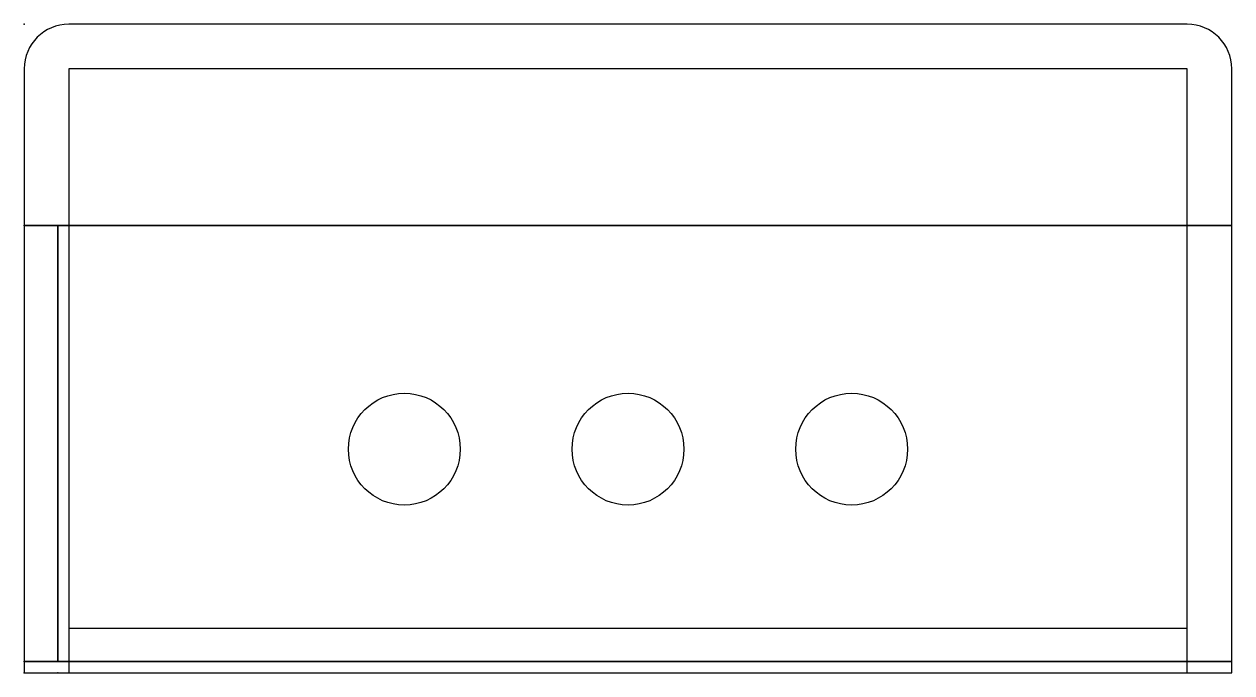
# Model space of a CAD drawing. Header units: inches. Extents: x 0 to 6.75, y 0 to 3.62.
import ezdxf

# ---------------------------------------------------------------- set-up
doc = ezdxf.new("R2010")
doc.units = ezdxf.units.IN
doc.header["$MEASUREMENT"] = 0
for name, color, linetype in [('Front Case v1 v1_Sketch1', 7, 'Continuous'), ('Front Case v1 v1_Sketch2', 7, 'Continuous'), ('Front Case v1 v1_Sketch4', 7, 'Continuous'), ('Front Case v1 v1_Sketch6', 7, 'Continuous'), ('Front Case v1 v1_Sketch7', 7, 'Continuous')]:
    doc.layers.add(name, color=color, linetype=linetype)

msp = doc.modelspace()

# ---------------------------------------------------------------- linework, layer by layer
at = {"layer": 'Front Case v1 v1_Sketch1'}
for p, q in [((6.5, 3.625), (0.25, 3.625)), ((0, 3.375), (0, 0)), ((6.5, 3.375), (0.25, 3.375)), ((0.25, 3.375), (0.25, 0.25)), ((6.5, 0.25), (6.5, 3.375)), ((6.75, 0), (6.75, 3.375)), ((0.25, 0.25), (6.5, 0.25)), ((0, 0), (6.75, 0))]:
    msp.add_line(p, q, dxfattribs=at)
for centre, start, end in [((0.25, 3.375), 90, 180), ((6.5, 3.375), 360, 90)]:
    msp.add_arc(centre, 0.25, start, end, dxfattribs=at)
for p in [(0, 3.625), (0, 0)]:
    msp.add_point(p, dxfattribs=at)
at = {"layer": 'Front Case v1 v1_Sketch2'}
for p, q in [((6.5, 2.5, 3.625), (0.25, 2.5, 3.625)), ((0.25, 2.5, 3.625), (0.25, 0, 3.625)), ((6.5, 0, 3.625), (6.5, 2.5, 3.625)), ((0.25, 0, 3.625), (6.5, 0, 3.625))]:
    msp.add_line(p, q, dxfattribs=at)
for centre in [(2.125, 1.25, 3.625), (3.375, 1.25, 3.625), (4.625, 1.25, 3.625)]:
    msp.add_circle(centre, 0.3125, dxfattribs=at)
msp.add_point((0, 0, 3.625), dxfattribs=at)
at = {"layer": 'Front Case v1 v1_Sketch4'}
for p, q in [((6.75, 0.0625), (0, 0.0625)), ((0, 0.0625), (0, 0.0625, 3.375)), ((6.5625, 0.0625, 0.1875), (0.1875, 0.0625, 0.1875)), ((0.1875, 0.0625, 3.4375), (6.5625, 0.0625, 3.4375)), ((0.1875, 0.0625, 0.1875), (0.1875, 0.0625, 3.4375)), ((0.25, 0.0625, 0.25), (6.5, 0.0625, 0.25)), ((0.25, 0.0625, 3.625), (6.5, 0.0625, 3.625)), ((6.5, 0.0625, 3.375), (0.25, 0.0625, 3.375)), ((0.25, 0.0625, 3.375), (0.25, 0.0625, 0.25)), ((6.5, 0.0625, 0.25), (6.5, 0.0625, 3.375)), ((6.5625, 0.0625, 3.4375), (6.5625, 0.0625, 0.1875)), ((6.75, 0.0625, 3.375), (6.75, 0.0625))]:
    msp.add_line(p, q, dxfattribs=at)
at = {"layer": 'Front Case v1 v1_Sketch4', "extrusion": (0, 1, 2.22045e-16)}
for centre, start, end in [((-0.25, 3.375, 0.0625), 0, 90), ((-6.5, 3.375, 0.0625), 90, 180)]:
    msp.add_arc(centre, 0.25, start, end, dxfattribs=at)
at = {"layer": 'Front Case v1 v1_Sketch4'}
msp.add_point((0, 0.0625), dxfattribs=at)
at = {"layer": 'Front Case v1 v1_Sketch6'}
for p, q in [((0.1875, 0.0625, 0.1875), (0.1875, 2.5, 0.1875)), ((0.1875, 2.5, 0.1875), (0.1875, 2.5, 3.4375)), ((0.1875, 2.375, 2.3125), (0.1875, 2.5, 2.3125)), ((0.1875, 2.5, 3.4375), (0.1875, 0.0625, 3.4375)), ((0.1875, 2.5), (0.1875, 2.5, 1.8125)), ((0.1875, 2.5, 2.3125), (0.1875, 2.5, 1.3125)), ((0.1875, 2.5, 1.3125), (0.1875, 2.375, 1.3125)), ((0.1875, 2.375, 1.3125), (0.1875, 2.375, 2.3125)), ((0.1875, 0.0625, 3.4375), (0.1875, 0.0625, 0.1875))]:
    msp.add_line(p, q, dxfattribs=at)
msp.add_point((0.1875, 0), dxfattribs=at)
at = {"layer": 'Front Case v1 v1_Sketch7'}
for p, q in [((6.75, 2.5), (0, 2.5)), ((0, 2.5), (0, 2.5, 1.3125)), ((0, 2.5, 1.3125), (0.1875, 2.5, 1.3125)), ((0.1875, 2.5, 2.3125), (0, 2.5, 2.3125)), ((0, 2.5, 2.3125), (0, 2.5, 3.375)), ((0.1875, 2.5, 0.1875), (6.5625, 2.5, 0.1875)), ((0.1875, 2.5, 1.3125), (0.1875, 2.5, 0.1875)), ((6.5625, 2.5, 3.4375), (0.1875, 2.5, 3.4375)), ((0.1875, 2.5, 3.4375), (0.1875, 2.5, 2.3125)), ((0.25, 2.5, 3.625), (6.5, 2.5, 3.625)), ((6.5625, 2.5, 0.1875), (6.0625, 2.5, 0.1875)), ((6.0625, 2.5, 0.1875), (6.0625, 2.5, 0.6875)), ((6.0625, 2.5, 0.6875), (6.5625, 2.5, 0.6875)), ((6.0625, 2.5, 2.9375), (6.5625, 2.5, 2.9375)), ((6.0625, 2.5, 3.4375), (6.0625, 2.5, 2.9375)), ((6.5625, 2.5, 3.4375), (6.0625, 2.5, 3.4375)), ((6.5625, 2.5, 0.6875), (6.5625, 2.5, 0.1875)), ((6.5625, 2.5, 0.1875), (6.5625, 2.5, 3.4375)), ((6.5625, 2.5, 2.9375), (6.5625, 2.5, 3.4375)), ((6.75, 2.5, 3.375), (6.75, 2.5))]:
    msp.add_line(p, q, dxfattribs=at)
at = {"layer": 'Front Case v1 v1_Sketch7', "extrusion": (2.88786e-47, 1, 2.22045e-16)}
msp.add_arc((-0.25, 3.375, 2.5), 0.25, 0, 90, dxfattribs=at)
at = {"layer": 'Front Case v1 v1_Sketch7', "extrusion": (0, 1, 2.22045e-16)}
msp.add_arc((-6.5, 3.375, 2.5), 0.25, 90, 180, dxfattribs=at)
at = {"layer": 'Front Case v1 v1_Sketch7'}
msp.add_point((0, 2.5), dxfattribs=at)

doc.saveas('drawing.dxf')
